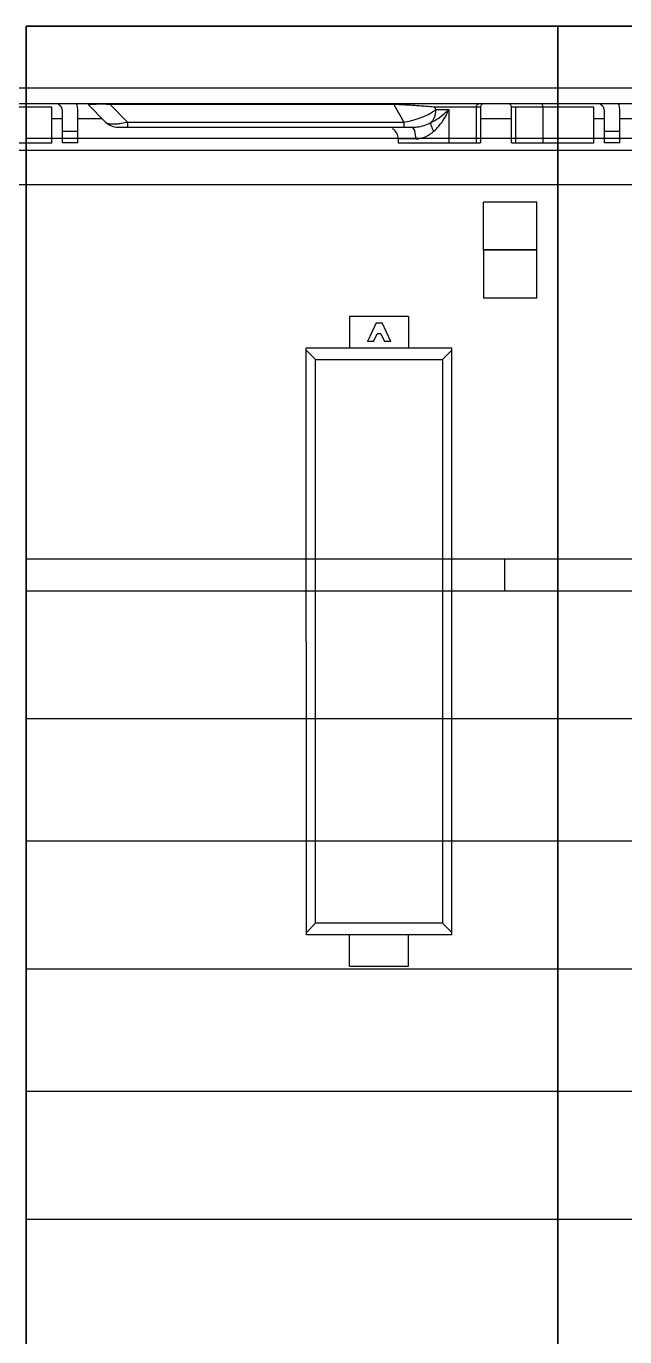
# Model space of a CAD drawing. Header units: millimetres. Extents: x 30557 to 235556, y -116603 to -73383.
# Drawn here: x 123903.9 to 123950.4, y -75158.1 to -75056.3 of the extents above; entities that cross this region are included whole.
import ezdxf

# ---------------------------------------------------------------- set-up
doc = ezdxf.new("R2010")
doc.units = ezdxf.units.MM

# ---------------------------------------------------------------- blocks, each defined once
blk = doc.blocks.new('1756-IO-Z')
for p, q in [((0, -142.681), (0, 0)), ((0, 0), (34.422, 0)), ((34.422, 0), (0, 0)), ((0, 0), (0, -142.681)), ((34.422, 0), (0, 0)), ((34.422, 0), (34.422, -142.681)), ((34.422, -142.681), (34.422, 0)), ((0, -7.242), (34.422, -7.242)), ((29.607, -14.474), (29.607, -11.379)), ((33.047, -11.379), (29.607, -11.379)), ((33.047, -14.474), (33.047, -11.379)), ((33.047, -14.474), (29.607, -14.474)), ((29.607, -14.474), (29.607, -17.58)), ((29.607, -14.474), (33.047, -14.474)), ((29.607, -14.474), (29.607, -17.58)), ((33.047, -17.58), (33.047, -14.474)), ((33.047, -17.58), (33.047, -14.474)), ((29.607, -17.58), (33.047, -17.58)), ((29.607, -17.58), (33.047, -17.58)), ((0, -34.471), (34.422, -34.471)), ((30.983, -36.535), (30.983, -34.471)), ((0, -36.535), (34.422, -36.535)), ((0, -44.809), (34.422, -44.809)), ((0, -52.729), (34.422, -52.729)), ((0, -61.003), (34.422, -61.003)), ((0, -68.933), (34.422, -68.933)), ((0, -77.197), (34.422, -77.197))]:
    blk.add_line(p, q)
blk = doc.blocks.new('1756-A10-Z')
at = {"color": 7, "linetype": 'Continuous'}
for p, q in [((26.36, 4.8), (201.716, 4.8)), ((26.36, 3.798), (201.716, 3.798)), ((96.633, 1.252), (96.633, 3.547)), ((98.983, 3.724), (100.115, 2.592)), ((124.381, 3.547), (124.381, 1.252)), ((126.386, 1.252), (126.386, 3.547)), ((131.712, 1.252), (131.712, 3.547)), ((97.32, 1.252), (97.32, 3.297)), ((98.322, 1.252), (98.322, 3.297)), ((132.399, 1.252), (132.399, 3.297)), ((133.402, 1.252), (133.402, 3.297)), ((100.93, 2.254), (119.934, 2.254)), ((91.306, 1.252), (96.633, 1.252)), ((98.322, 1.252), (97.32, 1.252)), ((119.055, 1.503), (119.055, 1.252)), ((119.055, 1.252), (124.381, 1.252)), ((126.386, 1.252), (131.712, 1.252)), ((133.402, 1.252), (132.399, 1.252)), ((27.446, 0.781), (200.463, 0.781)), ((26.36, -1.463), (201.716, -1.443)), ((115.905, -9.999), (115.905, -12.029)), ((119.723, -9.999), (115.905, -9.999)), ((119.723, -9.999), (119.724, -12.028)), ((117.623, -10.4), (117.063, -11.602)), ((117.623, -10.4), (118.005, -10.4)), ((118.566, -11.602), (118.005, -10.4)), ((117.463, -11.602), (117.063, -11.602)), ((117.463, -11.602), (117.694, -11.108)), ((117.934, -11.108), (117.694, -11.108)), ((117.934, -11.108), (118.165, -11.602)), ((118.566, -11.602), (118.165, -11.602)), ((113.104, -12.029), (122.525, -12.028)), ((113.108, -50.015), (113.104, -12.029)), ((113.104, -12.179), (113.705, -12.78)), ((122.525, -12.178), (121.924, -12.78)), ((122.529, -50.014), (122.525, -12.028)), ((113.709, -49.263), (113.705, -12.78)), ((113.705, -12.78), (121.924, -12.78)), ((121.924, -12.78), (121.928, -49.262)), ((113.108, -49.864), (113.709, -49.263)), ((122.529, -50.014), (113.108, -50.015)), ((121.928, -49.262), (113.709, -49.263)), ((115.909, -52.044), (115.909, -50.014)), ((119.728, -52.044), (119.728, -50.014)), ((122.529, -49.863), (121.928, -49.262)), ((115.909, -52.044), (119.728, -52.044))]:
    blk.add_line(p, q, dxfattribs=at)
at = {"color": 9, "linetype": 'Continuous'}
for p, q in [((96.633, 3.547), (91.306, 3.547)), ((101.533, 2.592), (100.4, 3.724)), ((118.76, 3.724), (100.4, 3.724)), ((118.76, 3.724), (119.414, 2.592)), ((121.498, 3.407), (121.417, 3.547)), ((124.381, 3.547), (121.417, 3.547)), ((121.498, 3.407), (122.328, 3.407)), ((122.328, 3.407), (122.328, 1.252)), ((124.113, 1.252), (124.113, 3.547)), ((131.712, 3.547), (126.386, 3.547)), ((126.654, 3.547), (126.654, 1.252)), ((128.439, 1.252), (128.439, 3.547)), ((97.32, 2.795), (96.633, 2.795)), ((99.912, 2.795), (98.322, 2.795)), ((101.533, 2.592), (101.533, 2.254)), ((101.533, 2.592), (119.414, 2.592)), ((119.414, 2.592), (119.414, 2.254)), ((126.386, 2.795), (124.381, 2.795)), ((132.399, 2.795), (131.712, 2.795)), ((134.991, 2.795), (133.402, 2.795)), ((97.32, 2.004), (98.322, 2.004)), ((132.399, 2.004), (133.402, 2.004)), ((120.196, 1.503), (119.055, 1.503))]:
    blk.add_line(p, q, dxfattribs=at)
at = {"color": 7, "linetype": 'Continuous'}
for centre, radius, start, end in [((96.819, 3.297), 0.501, 0, 59.88113), ((96.819, 3.297), 1.503, 0, 19.70473), ((124.632, 3.547), 0.251, 90, 180), ((126.135, 3.547), 0.251, 0, 90), ((131.898, 3.297), 0.501, 0, 59.88113), ((131.898, 3.297), 1.503, 0, 19.70473), ((100.93, 3.407), 1.153, 225.00007, 270), ((118.303, 1.503), 0.752, 0, 60)]:
    blk.add_arc(centre, radius, start, end, dxfattribs=at)
at = {"color": 9, "linetype": 'Continuous'}
for centre, radius, start, end in [((99.138, -21.979), 25.732, 88.20204, 89.16846), ((98.514, -43.007), 46.77, 87.68801, 88.24595), ((117.609, -33.724), 37.466, 87.16706, 88.23883), ((117.424, -37.744), 41.49, 86.65638, 87.18711), ((117.509, -36.349), 40.092, 86.09293, 86.66028), ((117.834, -31.646), 35.378, 85.44798, 86.09898), ((118.45, -23.974), 27.681, 84.63528, 85.46013), ((119.35, -14.499), 18.164, 83.46665, 84.66699), ((120.175, 3.407), 1.323, 345.17431, 0.00435), ((99.672, 10.776), 8.393, 282.39322, 282.81036), ((118.539, 8.21), 5.686, 278.85043, 283.29146), ((118.498, 8.403), 5.883, 283.24811, 284.81247), ((118.58, 8.119), 5.587, 284.74984, 290.9039)]:
    blk.add_arc(centre, radius, start, end, dxfattribs=at)
for points, knots in [([(98.983, 3.724), (98.958, 3.749), (99.309, 3.741), (99.369, 3.752), (99.511, 3.75)], [0, 0, 0, 0, 0.195962, 1, 1, 1, 1]), ([(121.09, 3.135), (121.129, 3.156), (121.271, 3.237), (121.407, 3.33), (121.498, 3.407)], [0, 0, 0, 0, 0.274333, 1, 1, 1, 1]), ([(121.168, 2.551), (121.288, 2.611), (121.708, 2.849), (122.089, 3.155), (122.328, 3.407)], [0, 0, 0, 0, 0.27955, 1, 1, 1, 1]), ([(121.365, 1.992), (121.478, 2.094), (121.874, 2.51), (122.171, 3.015), (122.328, 3.407)], [0, 0, 0, 0, 0.264122, 1, 1, 1, 1]), ([(124.113, 3.547), (124.113, 3.61), (124.151, 3.735), (124.273, 3.798), (124.33, 3.798)], [0, 0, 0, 0, 0.525326, 1, 1, 1, 1]), ([(128.439, 3.547), (128.439, 3.61), (128.4, 3.735), (128.279, 3.798), (128.222, 3.798)], [0, 0, 0, 0, 0.525326, 1, 1, 1, 1]), ([(100.115, 2.592), (100.187, 2.52), (100.473, 2.451), (100.738, 2.464), (100.906, 2.482)], [0, 0, 0, 0, 0.375942, 1, 1, 1, 1]), ([(100.906, 2.482), (100.951, 2.486), (101.141, 2.511), (101.33, 2.547), (101.473, 2.578)], [0, 0, 0, 0, 0.235343, 1, 1, 1, 1]), ([(119.934, 2.254), (120.044, 2.254), (120.468, 2.279), (120.89, 2.4), (121.168, 2.551)], [0, 0, 0, 0, 0.257647, 1, 1, 1, 1]), ([(120.573, 2.899), (120.62, 2.917), (120.796, 2.987), (120.968, 3.068), (121.09, 3.135)], [0, 0, 0, 0, 0.264377, 1, 1, 1, 1]), ([(121.365, 1.992), (121.307, 2.096), (121.222, 2.273), (121.162, 2.471), (121.168, 2.551)], [0, 0, 0, 0, 0.596406, 1, 1, 1, 1]), ([(120.196, 1.503), (120.191, 1.681), (120.185, 1.924), (120.03, 2.254), (119.934, 2.254)], [0, 0, 0, 0, 0.650744, 1, 1, 1, 1])]:
    blk.add_open_spline(points, degree=3, knots=knots, dxfattribs=at)
for points in [[(121.454, 3.068), (121.403, 2.878), (121.305, 2.693), (121.168, 2.551)], [(120.196, 1.503), (120.619, 1.503), (121.051, 1.71), (121.365, 1.992)]]:
    blk.add_open_spline(points, degree=3, dxfattribs=at)

msp = doc.modelspace()

# ---------------------------------------------------------------- block references
at = {"xscale": 1.2, "yscale": 1.2, "zscale": 1.2}
for name, p in [('1756-A10-Z', (123789.9, -75066.88)), ('1756-IO-Z', (123903.87, -75056.33)), ('1756-IO-Z', (123945.17, -75056.33))]:
    msp.add_blockref(name, p, dxfattribs=at)

doc.saveas('drawing.dxf')
